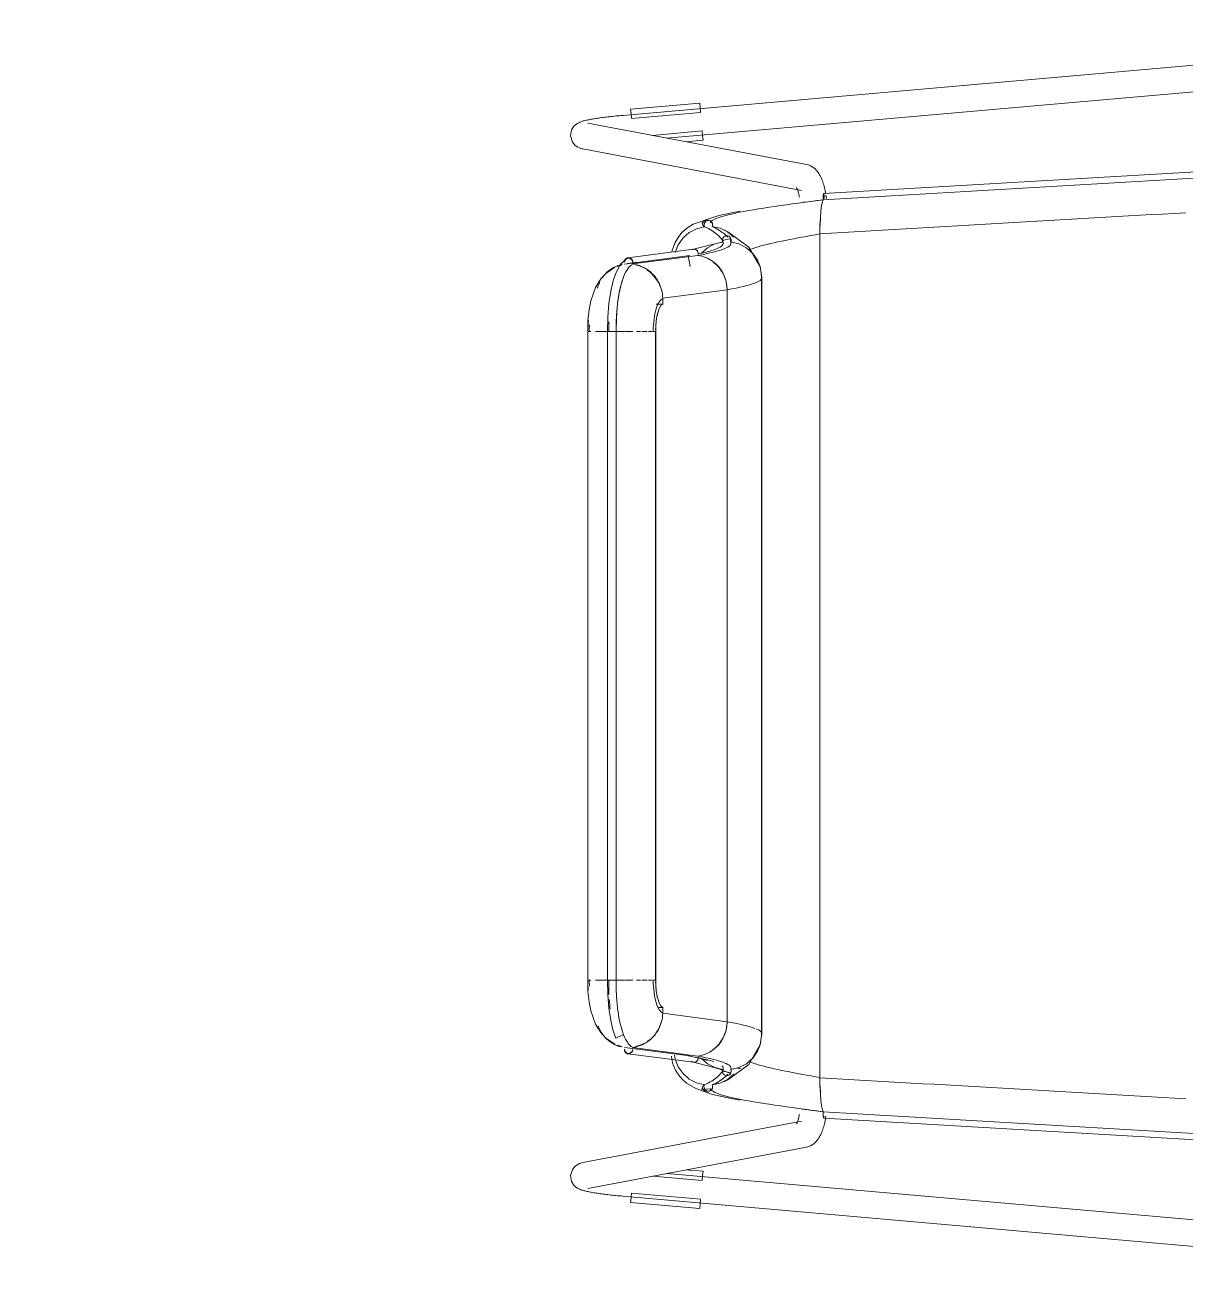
# Model space of a CAD drawing. Header units: millimetres. Extents: x 155927 to 295199, y -4084 to 97293.
# Drawn here: x 205003 to 205530, y 12021 to 12593 of the extents above; entities that cross this region are included whole.
import ezdxf

# ---------------------------------------------------------------- set-up
doc = ezdxf.new("R2010")
doc.units = ezdxf.units.MM
doc.header["$MEASUREMENT"] = 0
doc.layers.add('A-DOOR', color=4, linetype='CONTINUOUS', lineweight=9)
doc.layers.add('I-FURN', color=8, linetype='CONTINUOUS', lineweight=9)

msp = doc.modelspace()

# ---------------------------------------------------------------- linework, layer by layer
at = {"layer": 'A-DOOR'}
msp.add_arc((204020.33, 13505.61), 1010, 270, 0, dxfattribs=at)
at = {"layer": 'I-FURN'}
for p, q in [((205717.55, 12590.59), (205274.22, 12551.64)), ((205294.1, 12541.34), (205718.6, 12578.64)), ((205277.83, 12554.46), (205309.24, 12557.22)), ((205278.01, 12552.41), (205277.83, 12554.46)), ((205309.24, 12557.22), (205309.42, 12555.17)), ((205309.42, 12555.17), (205309.6, 12553.11)), ((205253.68, 12548.01), (205254.24, 12548.31)), ((205254.24, 12548.31), (205254.72, 12548.53)), ((205254.72, 12548.53), (205255.15, 12548.7)), ((205255.15, 12548.7), (205255.55, 12548.84)), ((205255.55, 12548.84), (205255.95, 12548.96)), ((205255.95, 12548.96), (205256.34, 12549.08)), ((205256.34, 12549.08), (205256.75, 12549.19)), ((205256.75, 12549.19), (205257.16, 12549.29)), ((205257.16, 12549.29), (205257.59, 12549.39)), ((205257.59, 12549.39), (205258.03, 12549.49)), ((205258.03, 12549.49), (205258.49, 12549.59)), ((205258.49, 12549.59), (205258.97, 12549.68)), ((205258.97, 12549.68), (205259.46, 12549.78)), ((205259.46, 12549.78), (205259.98, 12549.87)), ((205259.98, 12549.87), (205260.51, 12549.96)), ((205260.51, 12549.96), (205261.06, 12550.06)), ((205261.06, 12550.06), (205261.63, 12550.15)), ((205261.63, 12550.15), (205262.22, 12550.24)), ((205262.22, 12550.24), (205262.82, 12550.33)), ((205262.82, 12550.33), (205263.44, 12550.42)), ((205263.44, 12550.42), (205264.07, 12550.51)), ((205264.07, 12550.51), (205264.72, 12550.6)), ((205264.72, 12550.6), (205265.38, 12550.69)), ((205265.38, 12550.69), (205266.06, 12550.78)), ((205266.06, 12550.78), (205266.75, 12550.86)), ((205266.75, 12550.86), (205267.45, 12550.95)), ((205267.45, 12550.95), (205268.16, 12551.03)), ((205268.16, 12551.03), (205268.87, 12551.11)), ((205268.87, 12551.11), (205269.6, 12551.19)), ((205269.6, 12551.19), (205270.33, 12551.27)), ((205270.33, 12551.27), (205271.07, 12551.35)), ((205271.07, 12551.35), (205271.82, 12551.42)), ((205271.82, 12551.42), (205272.56, 12551.49)), ((205272.56, 12551.49), (205273.31, 12551.56)), ((205273.31, 12551.56), (205274.07, 12551.63)), ((205274.07, 12551.63), (205274.22, 12551.64)), ((205278.19, 12550.35), (205278.01, 12552.41)), ((205278.2, 12550.23), (205309.61, 12552.99)), ((205250.55, 12542.26), (205251.03, 12545.02)), ((205251.03, 12545.02), (205252.07, 12546.68)), ((205252.07, 12546.68), (205252.98, 12547.53)), ((205252.98, 12547.53), (205253.68, 12548.01)), ((205357.67, 12529.35), (205258.37, 12548.16)), ((205310.36, 12544.54), (205287.75, 12542.55)), ((205310.37, 12544.41), (205310.55, 12542.35)), ((205251.38, 12539.51), (205250.55, 12542.26)), ((205251.38, 12539.51), (205252.71, 12537.93)), ((205252.71, 12537.93), (205253.79, 12537.19)), ((205253.79, 12537.19), (205254.59, 12536.81)), ((205254.59, 12536.81), (205255.21, 12536.6)), ((205302.83, 12539.61), (205310.73, 12540.31)), ((205310.55, 12542.35), (205310.73, 12540.31)), ((205255.21, 12536.6), (205255.72, 12536.46)), ((205255.72, 12536.46), (205256.14, 12536.37)), ((205256.14, 12536.37), (205355.43, 12517.56)), ((205697.42, 12535.45), (205365.51, 12516.16)), ((205357.67, 12529.35), (205358.65, 12529.09)), ((205358.65, 12529.09), (205359.55, 12528.73)), ((205359.55, 12528.73), (205360.34, 12528.29)), ((205360.34, 12528.29), (205361.03, 12527.81)), ((205361.03, 12527.81), (205361.62, 12527.3)), ((205361.62, 12527.3), (205362.14, 12526.78)), ((205362.14, 12526.78), (205362.6, 12526.25)), ((205362.6, 12526.25), (205363, 12525.71)), ((205363, 12525.71), (205363.36, 12525.18)), ((205363.36, 12525.18), (205363.68, 12524.64)), ((205363.68, 12524.64), (205363.97, 12524.1)), ((205363.97, 12524.1), (205364.24, 12523.55)), ((205364.24, 12523.55), (205364.49, 12522.99)), ((205364.49, 12522.99), (205364.73, 12522.42)), ((205364.73, 12522.42), (205364.95, 12521.84)), ((205364.95, 12521.84), (205365.15, 12521.25)), ((205365.15, 12521.25), (205365.35, 12520.64)), ((205365.35, 12520.64), (205365.53, 12520.02)), ((205365.53, 12520.02), (205365.7, 12519.39)), ((205353.2, 12518.78), (205353.22, 12518.75)), ((205353.22, 12518.75), (205353.26, 12518.68)), ((205353.26, 12518.68), (205353.31, 12518.59)), ((205353.31, 12518.59), (205353.38, 12518.44)), ((205353.38, 12518.44), (205353.47, 12518.25)), ((205353.47, 12518.25), (205353.57, 12518.02)), ((205353.57, 12518.02), (205353.67, 12517.75)), ((205353.67, 12517.75), (205353.77, 12517.44)), ((205353.77, 12517.44), (205353.88, 12517.11)), ((205353.88, 12517.11), (205353.99, 12516.74)), ((205353.99, 12516.74), (205354.1, 12516.35)), ((205354.1, 12516.35), (205354.2, 12515.93)), ((205354.2, 12515.93), (205354.31, 12515.48)), ((205354.31, 12515.48), (205354.41, 12515.01)), ((205354.41, 12515.01), (205354.5, 12514.52)), ((205365.3, 12514.26), (205365.31, 12514.76)), ((205365.31, 12514.75), (205365.3, 12514.26)), ((205365.3, 12514.26), (205365.31, 12513.76)), ((205365.31, 12513.76), (205365.3, 12514.26)), ((205365.33, 12515.21), (205365.31, 12514.75)), ((205365.31, 12514.76), (205365.33, 12515.21)), ((205365.33, 12515.21), (205365.37, 12515.6)), ((205365.37, 12515.59), (205365.33, 12515.21)), ((205365.41, 12515.89), (205365.37, 12515.59)), ((205365.37, 12515.6), (205365.41, 12515.89)), ((205365.41, 12515.89), (205365.46, 12516.09)), ((205365.46, 12516.08), (205365.41, 12515.89)), ((205365.51, 12516.16), (205365.46, 12516.08)), ((205365.46, 12516.09), (205365.51, 12516.16)), ((205365.57, 12516.09), (205365.51, 12516.16)), ((205365.51, 12516.16), (205365.57, 12516.1)), ((205365.57, 12516.1), (205365.62, 12515.91)), ((205365.62, 12515.91), (205365.57, 12516.09)), ((205365.66, 12515.62), (205365.62, 12515.91)), ((205365.62, 12515.91), (205365.66, 12515.62)), ((205365.69, 12515.24), (205365.66, 12515.62)), ((205365.66, 12515.62), (205365.69, 12515.24)), ((205365.72, 12514.79), (205365.69, 12515.24)), ((205365.69, 12515.24), (205365.72, 12514.79)), ((205365.7, 12519.39), (205365.86, 12518.75)), ((205365.73, 12514.3), (205365.72, 12514.79)), ((205365.72, 12514.79), (205365.73, 12514.3)), ((205365.72, 12513.8), (205365.73, 12514.3)), ((205365.73, 12514.3), (205365.72, 12513.8)), ((205365.86, 12518.75), (205366.02, 12518.1)), ((205366.02, 12518.1), (205366.16, 12517.43)), ((205366.16, 12517.43), (205366.3, 12516.75)), ((205366.3, 12516.75), (205366.42, 12516.05)), ((205366.54, 12515.35), (205366.64, 12514.63)), ((205366.64, 12514.63), (205366.74, 12513.91)), ((205364.25, 12508.18), (205364.56, 12510.64)), ((205364.56, 12510.64), (205364.25, 12508.15)), ((205364.56, 12510.65), (205364.92, 12512.39)), ((205364.92, 12512.39), (205364.56, 12510.64)), ((205364.92, 12512.39), (205365.32, 12513.29)), ((205365.32, 12513.29), (205364.92, 12512.39)), ((205365.31, 12513.76), (205365.32, 12513.29)), ((205365.32, 12513.29), (205365.31, 12513.76)), ((205317.94, 12506.15), (205306.22, 12502.16)), ((205311.49, 12502.96), (205311.29, 12502.51)), ((205311.3, 12502.5), (205311.49, 12502.96)), ((205311.49, 12502.96), (205311.8, 12503.35)), ((205311.8, 12503.35), (205311.49, 12502.96)), ((205311.8, 12503.35), (205312.19, 12503.65)), ((205312.19, 12503.65), (205311.8, 12503.35)), ((205312.64, 12503.85), (205312.19, 12503.65)), ((205312.19, 12503.65), (205312.65, 12503.84)), ((205313.13, 12503.92), (205312.64, 12503.85)), ((205312.65, 12503.84), (205313.13, 12503.92)), ((205313.13, 12503.92), (205313.62, 12503.86)), ((205313.62, 12503.86), (205313.13, 12503.92)), ((205313.62, 12503.86), (205314.07, 12503.67)), ((205314.08, 12503.68), (205313.62, 12503.86)), ((205314.07, 12503.67), (205314.48, 12503.39)), ((205314.48, 12503.39), (205314.08, 12503.68)), ((205314.48, 12503.39), (205314.79, 12503.01)), ((205314.8, 12503.01), (205314.48, 12503.39)), ((205314.79, 12503.01), (205315, 12502.56)), ((205315, 12502.56), (205314.8, 12503.01)), ((205315, 12502.56), (205315.09, 12502.07)), ((205315.09, 12502.07), (205315, 12502.56)), ((205327.6, 12508.05), (205317.94, 12506.15)), ((205364.01, 12505.04), (205363.85, 12501.51)), ((205363.86, 12501.57), (205364.01, 12505.05)), ((205364.01, 12505.09), (205364.24, 12508.15)), ((205364.25, 12508.15), (205364.01, 12505.04)), ((205301.15, 12498.35), (205299.37, 12496.18)), ((205303.4, 12500.34), (205301.15, 12498.35)), ((205304.48, 12498.4), (205301.65, 12495.92)), ((205306.22, 12502.16), (205303.4, 12500.34)), ((205307.8, 12500.14), (205304.48, 12498.4)), ((205311.43, 12501.04), (205307.8, 12500.14)), ((205311.29, 12502.51), (205311.22, 12502.01)), ((205311.22, 12502.01), (205311.3, 12502.5)), ((205311.26, 12501.51), (205311.22, 12502.01)), ((205311.22, 12502.01), (205311.26, 12501.51)), ((205311.43, 12501.04), (205311.26, 12501.51)), ((205311.26, 12501.51), (205311.43, 12501.04)), ((205315.06, 12501.57), (205314.91, 12501.09)), ((205314.91, 12501.09), (205315.06, 12501.57)), ((205314.91, 12501.09), (205318.52, 12500.3)), ((205318.53, 12500.31), (205314.91, 12501.09)), ((205315.09, 12502.07), (205315.06, 12501.57)), ((205315.06, 12501.57), (205315.09, 12502.07)), ((205318.52, 12500.3), (205321.85, 12498.66)), ((205321.85, 12498.67), (205318.53, 12500.31)), ((205321.93, 12498.72), (205320.18, 12499.61)), ((205320.6, 12496.67), (205321.06, 12496.86)), ((205321.06, 12496.86), (205320.6, 12496.67)), ((205321.55, 12496.93), (205321.06, 12496.86)), ((205321.06, 12496.86), (205321.55, 12496.92)), ((205322.04, 12496.86), (205321.55, 12496.93)), ((205321.55, 12496.92), (205322.04, 12496.86)), ((205324.69, 12496.27), (205321.85, 12498.67)), ((205321.85, 12498.66), (205324.69, 12496.27)), ((205331.46, 12491.74), (205321.93, 12498.72)), ((205322.04, 12496.86), (205322.5, 12496.67)), ((205322.5, 12496.67), (205322.04, 12496.86)), ((205363.79, 12497.82), (205363.85, 12501.51)), ((205363.85, 12501.51), (205363.79, 12497.74)), ((205363.79, 12497.74), (205363.79, 12114.34)), ((205363.79, 12114.34), (205363.79, 12497.74)), ((205298.03, 12493.91), (205296.74, 12490.31)), ((205299.37, 12496.18), (205298.03, 12493.91)), ((205299.48, 12492.84), (205298.07, 12489.32)), ((205301.65, 12495.92), (205299.48, 12492.84)), ((205306.33, 12490.76), (205317.95, 12493.73)), ((205312.69, 12491.44), (205309.81, 12488.93)), ((205316.08, 12493.19), (205312.69, 12491.44)), ((205319.79, 12494.09), (205316.08, 12493.19)), ((205317.95, 12493.73), (205319.81, 12494.05)), ((205323.4, 12495.6), (205319.51, 12494.76)), ((205319.68, 12495.54), (205319.59, 12495.05)), ((205319.59, 12495.05), (205319.63, 12494.56)), ((205319.6, 12495.05), (205319.68, 12495.54)), ((205319.64, 12494.55), (205319.6, 12495.05)), ((205319.63, 12494.56), (205319.79, 12494.09)), ((205319.8, 12494.08), (205319.64, 12494.55)), ((205319.88, 12496), (205319.68, 12495.54)), ((205319.68, 12495.54), (205319.88, 12495.99)), ((205320.19, 12496.38), (205319.88, 12496)), ((205319.88, 12495.99), (205320.2, 12496.37)), ((205320.6, 12496.67), (205320.19, 12496.38)), ((205320.2, 12496.37), (205320.6, 12496.67)), ((205322.5, 12496.67), (205322.9, 12496.37)), ((205322.9, 12496.38), (205322.5, 12496.67)), ((205323.22, 12496), (205322.9, 12496.38)), ((205322.9, 12496.37), (205323.22, 12495.99)), ((205323.42, 12495.54), (205323.22, 12496)), ((205323.22, 12495.99), (205323.42, 12495.54)), ((205323.32, 12493.02), (205323.27, 12495.9)), ((205323.3, 12494.09), (205323.46, 12494.56)), ((205323.46, 12494.55), (205323.3, 12494.08)), ((205327.02, 12493.19), (205323.3, 12494.09)), ((205323.42, 12495.54), (205323.5, 12495.05)), ((205323.5, 12495.05), (205323.42, 12495.54)), ((205323.5, 12495.05), (205323.46, 12494.55)), ((205323.46, 12494.56), (205323.5, 12495.05)), ((205327.02, 12493.19), (205330.4, 12491.43)), ((205330.41, 12491.44), (205327.02, 12493.19)), ((205330.4, 12491.43), (205333.28, 12488.93)), ((205333.29, 12488.93), (205330.41, 12491.44)), ((205336.58, 12483.08), (205331.46, 12491.74)), ((205273.23, 12484.01), (205276.14, 12486.56)), ((205304.77, 12487.92), (205275.08, 12484.08)), ((205306.41, 12490.77), (205276.63, 12486.92)), ((205278.62, 12484.1), (205308.32, 12487.94)), ((205296.74, 12490.31), (205296.62, 12489.43)), ((205303.99, 12487.8), (205304.94, 12482.98)), ((205306.18, 12490.72), (205305.73, 12490.54)), ((205306.64, 12490.79), (205306.18, 12490.72)), ((205307.11, 12490.72), (205306.64, 12490.79)), ((205307.55, 12490.53), (205307.11, 12490.72)), ((205307.94, 12490.24), (205307.55, 12490.53)), ((205308.24, 12489.86), (205307.94, 12490.24)), ((205308.43, 12489.4), (205308.24, 12489.86)), ((205308.51, 12488.91), (205308.43, 12489.4)), ((205308.47, 12488.42), (205308.51, 12488.91)), ((205333.28, 12488.93), (205335.45, 12485.79)), ((205335.46, 12485.8), (205333.29, 12488.93)), ((205336.65, 12482.93), (205335.28, 12486.11)), ((205335.45, 12485.79), (205336.81, 12482.22)), ((205336.82, 12482.22), (205335.46, 12485.8)), ((205264.25, 12477.29), (205266.55, 12479.76)), ((205266.55, 12479.76), (205270.45, 12482.44)), ((205269.89, 12476.44), (205271.05, 12479.9)), ((205270.45, 12482.44), (205270.64, 12482.54)), ((205271.05, 12479.9), (205273.23, 12484.01)), ((205276.35, 12484.24), (205281.04, 12484.85)), ((205317.82, 12482.83), (205315.08, 12485.31)), ((205319.9, 12479.71), (205317.82, 12482.83)), ((205321.22, 12476.17), (205319.9, 12479.71)), ((205337.44, 12477.89), (205336.65, 12482.93)), ((205336.81, 12482.22), (205337.29, 12478.43)), ((205337.29, 12478.43), (205336.82, 12482.22)), ((205261.86, 12473.4), (205264.25, 12477.29)), ((205268.79, 12471.75), (205269.89, 12476.44)), ((205273.5, 12474.7), (205272.53, 12470.27)), ((205274.59, 12478.14), (205273.5, 12474.7)), ((205321.7, 12472.4), (205321.22, 12476.17)), ((205337.29, 12478.43), (205337.29, 12133.65)), ((205337.29, 12133.65), (205337.29, 12478.43)), ((205337.45, 12438.99), (205337.45, 12477.9)), ((205259.74, 12467.35), (205261.86, 12473.4)), ((205267.95, 12466.13), (205268.79, 12471.75)), ((205272.53, 12470.27), (205271.94, 12466.26)), ((205292.42, 12468.54), (205321.7, 12472.4)), ((205292.49, 12465.82), (205292.42, 12468.54)), ((205321.7, 12472.4), (205321.7, 12139.69)), ((205321.7, 12139.69), (205321.7, 12472.4)), ((205258.44, 12458.5), (205258.95, 12463.32)), ((205258.95, 12463.32), (205259.74, 12467.35)), ((205267.46, 12460.01), (205267.95, 12466.13)), ((205271.94, 12466.26), (205271.4, 12459.69)), ((205292.49, 12465.82), (205289.48, 12465.82)), ((205290.17, 12461.85), (205290.84, 12463.83)), ((205290.84, 12463.83), (205291.62, 12465.18)), ((205291.62, 12465.18), (205292.49, 12465.82)), ((205258.33, 12453.47), (205258.44, 12458.5)), ((205267.36, 12453.47), (205267.46, 12460.01)), ((205271.4, 12459.69), (205271.33, 12453.47)), ((205289.34, 12456.5), (205289.66, 12459.36)), ((205289.66, 12459.36), (205290.17, 12461.85)), ((205258.5, 12453.47), (205258.33, 12453.47)), ((205258.33, 12453.47), (205258.33, 12158.62)), ((205258.34, 12453.47), (205259.82, 12453.47)), ((205261.85, 12453.47), (205264.43, 12453.47)), ((205267.61, 12453.47), (205264.58, 12453.47)), ((205264.59, 12453.47), (205267.61, 12453.47)), ((205267.43, 12453.47), (205267.36, 12453.47)), ((205267.37, 12453.47), (205267.37, 12158.62)), ((205267.37, 12453.47), (205271.32, 12453.47)), ((205267.63, 12453.47), (205267.43, 12453.47)), ((205267.94, 12453.47), (205267.63, 12453.47)), ((205268.33, 12453.47), (205267.94, 12453.47)), ((205268.78, 12453.47), (205268.33, 12453.47)), ((205269.27, 12453.47), (205268.78, 12453.47)), ((205269.77, 12453.47), (205269.27, 12453.47)), ((205270.24, 12453.47), (205269.77, 12453.47)), ((205270.66, 12453.47), (205270.24, 12453.47)), ((205270.99, 12453.47), (205270.66, 12453.47)), ((205271.22, 12453.47), (205270.99, 12453.47)), ((205271.32, 12453.47), (205271.22, 12453.47)), ((205275.11, 12453.47), (205271.3, 12453.47)), ((205271.3, 12453.47), (205275.11, 12453.47)), ((205271.33, 12158.62), (205271.33, 12453.47)), ((205275.3, 12453.47), (205278.86, 12453.47)), ((205280.49, 12453.47), (205282.33, 12453.47)), ((205282.85, 12453.47), (205285.32, 12453.47)), ((205285.9, 12453.47), (205287.64, 12453.47)), ((205289.17, 12453.47), (205289.17, 12158.62)), ((205289.23, 12453.47), (205289.34, 12456.5)), ((205289.23, 12158.62), (205289.23, 12453.47)), ((205337.45, 12134.19), (205337.45, 12438.99)), ((205258.33, 12158.62), (205258.5, 12158.62)), ((205258.33, 12158.62), (205258.44, 12153.59)), ((205259.82, 12158.62), (205258.34, 12158.62)), ((205264.43, 12158.62), (205261.85, 12158.62)), ((205264.58, 12158.62), (205267.61, 12158.62)), ((205267.61, 12158.62), (205264.59, 12158.62)), ((205267.36, 12158.62), (205267.46, 12152.07)), ((205267.36, 12158.62), (205267.43, 12158.62)), ((205271.22, 12158.62), (205267.37, 12158.62)), ((205267.43, 12158.62), (205267.63, 12158.62)), ((205267.63, 12158.62), (205267.94, 12158.62)), ((205267.94, 12158.62), (205268.33, 12158.62)), ((205268.33, 12158.62), (205268.78, 12158.62)), ((205268.78, 12158.62), (205269.27, 12158.62)), ((205269.27, 12158.62), (205269.77, 12158.62)), ((205269.77, 12158.62), (205270.24, 12158.62)), ((205270.24, 12158.62), (205270.66, 12158.62)), ((205270.66, 12158.62), (205270.99, 12158.62)), ((205270.99, 12158.62), (205271.22, 12158.62)), ((205271.3, 12158.62), (205275.11, 12158.62)), ((205275.11, 12158.62), (205271.3, 12158.62)), ((205275.3, 12158.62), (205276.36, 12158.62)), ((205278.86, 12158.62), (205276.36, 12158.62)), ((205282.33, 12158.62), (205280.49, 12158.62)), ((205285.32, 12158.62), (205282.85, 12158.62)), ((205287.64, 12158.62), (205285.9, 12158.62)), ((205289.34, 12155.58), (205289.23, 12158.62)), ((205289.66, 12152.73), (205289.34, 12155.58)), ((205258.44, 12153.59), (205258.95, 12148.76)), ((205258.95, 12148.76), (205259.74, 12144.73)), ((205267.46, 12152.07), (205267.95, 12145.95)), ((205290.17, 12150.23), (205289.66, 12152.73)), ((205290.84, 12148.25), (205290.17, 12150.23)), ((205259.74, 12144.73), (205261.86, 12138.68)), ((205267.95, 12145.95), (205268.79, 12140.33)), ((205290.82, 12146.26), (205292.49, 12146.26)), ((205291.62, 12146.9), (205290.84, 12148.25)), ((205292.49, 12146.26), (205291.62, 12146.9)), ((205292.42, 12143.55), (205292.49, 12146.26)), ((205321.7, 12139.69), (205292.42, 12143.55)), ((205261.86, 12138.68), (205264.25, 12134.8)), ((205268.79, 12140.33), (205269.89, 12135.64)), ((205321.22, 12135.92), (205321.7, 12139.69)), ((205264.25, 12134.8), (205266.55, 12132.32)), ((205266.55, 12132.32), (205270.45, 12129.64)), ((205269.89, 12135.64), (205271.05, 12132.19)), ((205271.05, 12132.19), (205274.59, 12133.95)), ((205317.82, 12129.26), (205319.9, 12132.37)), ((205319.9, 12132.37), (205321.22, 12135.92)), ((205337.44, 12134.19), (205336.65, 12129.15)), ((205337.29, 12133.65), (205336.81, 12129.86)), ((205336.82, 12129.86), (205337.29, 12133.65)), ((205270.45, 12129.64), (205270.64, 12129.55)), ((205275.08, 12128), (205304.77, 12124.16)), ((205278.61, 12127.55), (205281.05, 12127.23)), ((205278.62, 12127.98), (205308.32, 12124.14)), ((205315.08, 12126.77), (205317.82, 12129.26)), ((205336.58, 12129), (205331.46, 12120.35)), ((205335.45, 12126.29), (205333.28, 12123.16)), ((205333.29, 12123.15), (205335.46, 12126.29)), ((205336.65, 12129.15), (205335.28, 12125.97)), ((205336.81, 12129.86), (205335.45, 12126.29)), ((205335.46, 12126.29), (205336.82, 12129.86)), ((205276.63, 12125.16), (205306.41, 12121.31)), ((205296.41, 12124.04), (205296.56, 12122.62)), ((205296.56, 12122.62), (205297.22, 12120.11)), ((205297.22, 12120.11), (205298.25, 12117.75)), ((205298.08, 12122.77), (205297.71, 12124.51)), ((205297.71, 12124.5), (205298.07, 12122.76)), ((205298.07, 12122.76), (205299.48, 12119.25)), ((205310.28, 12122.91), (205303.99, 12124.28)), ((205305.35, 12121.84), (205305.73, 12121.55)), ((205305.73, 12121.55), (205306.18, 12121.36)), ((205306.18, 12121.36), (205306.64, 12121.29)), ((205306.33, 12121.32), (205317.95, 12118.35)), ((205306.64, 12121.29), (205307.11, 12121.36)), ((205307.11, 12121.36), (205307.55, 12121.55)), ((205307.55, 12121.55), (205307.94, 12121.84)), ((205307.94, 12121.84), (205308.24, 12122.23)), ((205308.24, 12122.23), (205308.43, 12122.68)), ((205308.43, 12122.68), (205308.51, 12123.17)), ((205308.51, 12123.17), (205308.47, 12123.67)), ((205309.81, 12123.15), (205312.69, 12120.64)), ((205312.72, 12122.15), (205310.28, 12122.91)), ((205312.69, 12120.64), (205316.08, 12118.89)), ((205331.46, 12120.35), (205321.93, 12113.36)), ((205330.4, 12120.65), (205327.02, 12118.9)), ((205327.02, 12118.89), (205330.41, 12120.64)), ((205333.28, 12123.16), (205330.4, 12120.65)), ((205330.41, 12120.64), (205333.29, 12123.15)), ((205298.25, 12117.75), (205299.62, 12115.55)), ((205299.48, 12119.25), (205301.65, 12116.16)), ((205299.62, 12115.55), (205301.31, 12113.57)), ((205301.65, 12116.16), (205304.48, 12113.68)), ((205316.08, 12118.89), (205319.79, 12118)), ((205317.95, 12118.35), (205323.27, 12116.19)), ((205319.51, 12117.32), (205323.4, 12116.48)), ((205319.63, 12117.53), (205319.59, 12117.03)), ((205319.59, 12117.03), (205319.68, 12116.54)), ((205319.6, 12117.03), (205319.64, 12117.53)), ((205319.68, 12116.54), (205319.6, 12117.03)), ((205319.79, 12118), (205319.63, 12117.53)), ((205319.64, 12117.53), (205319.8, 12118)), ((205319.88, 12116.09), (205319.68, 12116.54)), ((205319.68, 12116.54), (205319.88, 12116.09)), ((205320.2, 12115.71), (205319.88, 12116.09)), ((205319.88, 12116.09), (205320.19, 12115.7)), ((205320.19, 12115.7), (205320.6, 12115.41)), ((205320.6, 12115.41), (205320.2, 12115.71)), ((205321.06, 12115.23), (205320.6, 12115.41)), ((205320.6, 12115.41), (205321.06, 12115.22)), ((205321.55, 12115.16), (205321.06, 12115.23)), ((205321.06, 12115.22), (205321.55, 12115.16)), ((205322.04, 12115.23), (205321.55, 12115.16)), ((205321.55, 12115.16), (205322.04, 12115.22)), ((205324.69, 12115.82), (205321.85, 12113.42)), ((205321.85, 12113.41), (205324.69, 12115.82)), ((205322.5, 12115.41), (205322.04, 12115.23)), ((205322.04, 12115.22), (205322.5, 12115.41)), ((205322.9, 12115.71), (205322.5, 12115.41)), ((205322.5, 12115.41), (205322.9, 12115.7)), ((205323.22, 12116.09), (205322.9, 12115.71)), ((205322.9, 12115.7), (205323.22, 12116.09)), ((205323.42, 12116.54), (205323.22, 12116.09)), ((205323.22, 12116.09), (205323.42, 12116.54)), ((205323.3, 12118), (205327.02, 12118.89)), ((205323.3, 12118), (205323.46, 12117.53)), ((205323.46, 12117.53), (205323.3, 12118)), ((205323.5, 12117.03), (205323.42, 12116.54)), ((205323.42, 12116.54), (205323.5, 12117.03)), ((205323.46, 12117.53), (205323.5, 12117.03)), ((205323.5, 12117.03), (205323.46, 12117.53)), ((205363.79, 12114.34), (205363.85, 12110.57)), ((205363.85, 12110.57), (205363.79, 12114.26)), ((205301.31, 12113.57), (205303.27, 12111.84)), ((205303.27, 12111.84), (205307.38, 12109.33)), ((205304.48, 12113.68), (205307.8, 12111.94)), ((205307.38, 12109.33), (205315.01, 12106.66)), ((205307.8, 12111.94), (205311.43, 12111.04)), ((205310.5, 12110.13), (205310.18, 12108.97)), ((205310.18, 12108.97), (205314.03, 12109.16)), ((205311.3, 12109.58), (205311.22, 12110.07)), ((205311.22, 12110.07), (205311.29, 12109.58)), ((205311.26, 12110.57), (205311.43, 12111.04)), ((205311.43, 12111.04), (205311.26, 12110.57)), ((205311.29, 12109.58), (205311.49, 12109.12)), ((205311.49, 12109.12), (205311.3, 12109.58)), ((205311.8, 12108.74), (205311.49, 12109.12)), ((205311.49, 12109.12), (205311.8, 12108.73)), ((205312.19, 12108.44), (205311.8, 12108.74)), ((205311.8, 12108.73), (205312.19, 12108.43)), ((205312.65, 12108.24), (205312.19, 12108.44)), ((205312.19, 12108.43), (205312.64, 12108.24)), ((205314.48, 12108.7), (205314.07, 12108.41)), ((205314.08, 12108.4), (205314.48, 12108.69)), ((205314.79, 12109.07), (205314.48, 12108.7)), ((205314.48, 12108.69), (205314.8, 12109.07)), ((205315, 12109.52), (205314.79, 12109.07)), ((205314.8, 12109.07), (205315, 12109.52)), ((205318.52, 12111.78), (205314.91, 12110.99)), ((205314.91, 12110.99), (205318.53, 12111.77)), ((205314.91, 12110.99), (205315.06, 12110.51)), ((205315.06, 12110.51), (205314.91, 12110.99)), ((205315.09, 12110.02), (205315, 12109.52)), ((205315, 12109.52), (205315.09, 12110.01)), ((205315.06, 12110.51), (205315.09, 12110.02)), ((205315.09, 12110.01), (205315.06, 12110.51)), ((205321.85, 12113.42), (205318.52, 12111.78)), ((205318.53, 12111.77), (205321.85, 12113.41)), ((205321.93, 12113.36), (205320.18, 12112.47)), ((205363.85, 12110.57), (205364.01, 12107.04)), ((205364.01, 12107.04), (205363.86, 12110.51)), ((205312.64, 12108.24), (205313.13, 12108.16)), ((205313.13, 12108.17), (205312.65, 12108.24)), ((205313.62, 12108.23), (205313.13, 12108.17)), ((205313.13, 12108.16), (205313.62, 12108.22)), ((205314.07, 12108.41), (205313.62, 12108.23)), ((205313.62, 12108.22), (205314.08, 12108.4)), ((205315.01, 12106.66), (205323.53, 12104.77)), ((205323.53, 12104.77), (205327.6, 12104.03)), ((205364.01, 12107.04), (205364.25, 12103.94)), ((205364.24, 12103.93), (205364.01, 12106.99)), ((205364.25, 12103.94), (205364.56, 12101.44)), ((205364.56, 12101.44), (205364.25, 12103.9)), ((205354.31, 12096.6), (205354.41, 12097.07)), ((205354.41, 12097.07), (205354.5, 12097.56)), ((205364.56, 12101.44), (205364.92, 12099.69)), ((205364.92, 12099.69), (205364.56, 12101.43)), ((205365.32, 12098.79), (205364.92, 12099.69)), ((205364.92, 12099.69), (205365.32, 12098.79)), ((205365.31, 12098.32), (205365.3, 12097.82)), ((205365.3, 12097.82), (205365.31, 12098.32)), ((205365.3, 12097.82), (205365.31, 12097.33)), ((205365.31, 12097.33), (205365.3, 12097.82)), ((205365.32, 12098.79), (205365.31, 12098.32)), ((205365.31, 12098.32), (205365.32, 12098.79)), ((205365.31, 12097.33), (205365.33, 12096.88)), ((205365.33, 12096.87), (205365.31, 12097.33)), ((205355.43, 12094.52), (205256.14, 12075.71)), ((205353.2, 12093.3), (205353.22, 12093.33)), ((205353.22, 12093.33), (205353.26, 12093.4)), ((205353.26, 12093.4), (205353.31, 12093.49)), ((205353.31, 12093.49), (205353.38, 12093.64)), ((205353.38, 12093.64), (205353.47, 12093.83)), ((205353.47, 12093.83), (205353.57, 12094.07)), ((205353.57, 12094.07), (205353.67, 12094.34)), ((205353.67, 12094.34), (205353.77, 12094.64)), ((205353.77, 12094.64), (205353.88, 12094.98)), ((205353.88, 12094.98), (205353.99, 12095.34)), ((205353.99, 12095.34), (205354.1, 12095.74)), ((205354.1, 12095.74), (205354.2, 12096.16)), ((205354.2, 12096.16), (205354.31, 12096.6)), ((205365.15, 12090.84), (205365.35, 12091.44)), ((205365.33, 12096.88), (205365.37, 12096.49)), ((205365.37, 12096.49), (205365.33, 12096.87)), ((205365.35, 12091.44), (205365.53, 12092.06)), ((205365.37, 12096.49), (205365.41, 12096.19)), ((205365.41, 12096.19), (205365.37, 12096.49)), ((205365.51, 12095.93), (205365.57, 12095.99)), ((205365.57, 12095.99), (205365.51, 12095.92)), ((205697.42, 12076.64), (205365.51, 12095.92)), ((205365.53, 12092.06), (205365.7, 12092.69)), ((205365.62, 12096.17), (205365.66, 12096.46)), ((205365.66, 12096.46), (205365.62, 12096.17)), ((205365.66, 12096.46), (205365.69, 12096.84)), ((205365.69, 12096.84), (205365.66, 12096.46)), ((205365.7, 12092.69), (205365.86, 12093.33)), ((205365.86, 12093.33), (205366.02, 12093.99)), ((205366.02, 12093.99), (205366.16, 12094.66)), ((205366.16, 12094.66), (205366.3, 12095.34)), ((205366.3, 12095.34), (205366.42, 12096.03)), ((205366.42, 12096.03), (205366.54, 12096.73)), ((205362.14, 12085.31), (205362.6, 12085.84)), ((205362.6, 12085.84), (205363, 12086.37)), ((205363, 12086.37), (205363.36, 12086.91)), ((205363.36, 12086.91), (205363.68, 12087.45)), ((205363.68, 12087.45), (205363.97, 12087.98)), ((205363.97, 12087.98), (205364.24, 12088.53)), ((205364.24, 12088.53), (205364.49, 12089.09)), ((205364.49, 12089.09), (205364.73, 12089.66)), ((205364.73, 12089.66), (205364.95, 12090.24)), ((205364.95, 12090.24), (205365.15, 12090.84)), ((205258.37, 12063.92), (205357.67, 12082.73)), ((205357.67, 12082.73), (205358.65, 12082.99)), ((205358.65, 12082.99), (205359.55, 12083.35)), ((205359.55, 12083.35), (205360.34, 12083.79)), ((205360.34, 12083.79), (205361.03, 12084.28)), ((205361.03, 12084.28), (205361.62, 12084.79)), ((205361.62, 12084.79), (205362.14, 12085.31)), ((205252.71, 12074.15), (205253.79, 12074.9)), ((205253.79, 12074.9), (205254.59, 12075.27)), ((205254.59, 12075.27), (205255.21, 12075.49)), ((205255.21, 12075.49), (205255.72, 12075.62)), ((205255.72, 12075.62), (205256.14, 12075.71)), ((205251.38, 12072.57), (205250.55, 12069.82)), ((205250.55, 12069.82), (205251.03, 12067.06)), ((205251.38, 12072.57), (205252.71, 12074.15)), ((205287.88, 12069.52), (205310.36, 12067.54)), ((205718.6, 12033.45), (205294.25, 12070.73)), ((205310.73, 12071.78), (205302.83, 12072.47)), ((205310.55, 12069.73), (205310.37, 12067.67)), ((205310.73, 12071.78), (205310.55, 12069.73)), ((205251.03, 12067.06), (205252.07, 12065.41)), ((205252.07, 12065.41), (205252.98, 12064.55)), ((205252.98, 12064.55), (205253.68, 12064.07)), ((205253.68, 12064.07), (205254.24, 12063.77)), ((205254.24, 12063.77), (205254.72, 12063.55)), ((205254.72, 12063.55), (205255.15, 12063.38)), ((205255.15, 12063.38), (205255.55, 12063.24)), ((205255.55, 12063.24), (205255.95, 12063.12)), ((205255.95, 12063.12), (205256.34, 12063)), ((205256.34, 12063), (205256.75, 12062.9)), ((205256.75, 12062.9), (205257.16, 12062.79)), ((205257.16, 12062.79), (205257.59, 12062.69)), ((205257.59, 12062.69), (205258.03, 12062.59)), ((205258.03, 12062.59), (205258.49, 12062.5)), ((205258.49, 12062.5), (205258.97, 12062.4)), ((205258.97, 12062.4), (205259.46, 12062.31)), ((205259.46, 12062.31), (205259.98, 12062.21)), ((205259.98, 12062.21), (205260.51, 12062.12)), ((205260.51, 12062.12), (205261.06, 12062.03)), ((205261.06, 12062.03), (205261.63, 12061.93)), ((205261.63, 12061.93), (205262.22, 12061.84)), ((205262.22, 12061.84), (205262.82, 12061.75)), ((205262.82, 12061.75), (205263.44, 12061.66)), ((205263.44, 12061.66), (205264.07, 12061.57)), ((205264.07, 12061.57), (205264.72, 12061.48)), ((205264.72, 12061.48), (205265.38, 12061.39)), ((205265.38, 12061.39), (205266.06, 12061.31)), ((205266.06, 12061.31), (205266.75, 12061.22)), ((205266.75, 12061.22), (205267.45, 12061.14)), ((205267.45, 12061.14), (205268.16, 12061.05)), ((205268.16, 12061.05), (205268.87, 12060.97)), ((205268.87, 12060.97), (205269.6, 12060.89)), ((205269.6, 12060.89), (205270.33, 12060.81)), ((205270.33, 12060.81), (205271.07, 12060.74)), ((205271.07, 12060.74), (205271.82, 12060.66)), ((205271.82, 12060.66), (205272.56, 12060.59)), ((205272.56, 12060.59), (205273.31, 12060.52)), ((205273.31, 12060.52), (205274.07, 12060.45)), ((205274.07, 12060.45), (205274.22, 12060.44)), ((205274.22, 12060.44), (205717.55, 12021.49)), ((205277.83, 12057.63), (205278.01, 12059.67)), ((205309.24, 12054.87), (205277.83, 12057.63)), ((205278.01, 12059.67), (205278.19, 12061.73)), ((205309.61, 12059.1), (205278.2, 12061.86)), ((205309.6, 12058.97), (205309.42, 12056.91)), ((205309.42, 12056.91), (205309.24, 12054.87))]:
    msp.add_line(p, q, dxfattribs=at)
for centre, major_axis, ratio, start_param, end_param in [((205306.64, 12488.83), (0, 1.96), 0.955139, 4.501447, 6.790779), ((205306.63, 12472.27), (0, 15.78), 0.955139, 5.929149, 6.170649), ((205306.63, 12472.27), (0, 15.78), 0.955139, 5.687432, 5.928979), ((205306.63, 12472.27), (0, 15.78), 0.955139, 4.720632, 5.68731), ((205262.6, 12453.47), (0, 12.4), 0.287441, 1.332781, 1.570796), ((205274.08, 12453.47), (-15.75, 0), 0.000004, 3.431839, 3.614078), ((205262.6, 12158.62), (0, -12.4), 0.287441, 4.712389, 4.932602), ((205274.08, 12158.62), (-15.75, 0), 0.000004, 2.669107, 2.851347), ((205306.63, 12139.82), (0, 15.78), 0.955139, 3.737469, 4.704147), ((205306.63, 12139.82), (0, 15.78), 0.955139, 3.495799, 3.737346), ((205306.64, 12123.26), (0, 1.96), 0.955139, 2.379629, 4.923331), ((205306.63, 12139.82), (0, 15.78), 0.955139, 3.254129, 3.495629)]:
    msp.add_ellipse(centre, major_axis=major_axis, ratio=ratio, start_param=start_param, end_param=end_param, dxfattribs=at)
for points in [[(205365.32, 12513.29), (205420.56, 12516.51), (205531.15, 12522.95), (205641.92, 12529.39), (205697.32, 12532.61)], [(205365.31, 12513.28), (205362.25, 12512.89), (205359.16, 12512.5), (205356.11, 12512.12)], [(205363.79, 12497.82), (205419.15, 12501.02), (205474.57, 12504.21), (205530.04, 12507.41)], [(205323.3, 12494.08), (205323.85, 12493.06), (205321.88, 12491.01), (205313.82, 12488.97), (205308.32, 12487.94)], [(205271.3, 12453.47), (205271.25, 12455.81), (205271.33, 12460.47), (205271.96, 12467.32), (205273.07, 12473.46), (205274.6, 12478.54), (205276.49, 12482.24), (205277.9, 12483.55), (205278.63, 12483.9)], [(205271.74, 12483.01), (205272.36, 12483.26), (205273.02, 12483.42), (205273.67, 12483.56)], [(205292.42, 12468.54), (205292.38, 12469.83), (205292.02, 12472.33), (205290.6, 12475.93), (205288.41, 12479.08), (205285.57, 12481.61), (205282.23, 12483.37), (205279.86, 12483.95), (205278.62, 12484.1)], [(205278.8, 12484.86), (205278.81, 12484.7), (205278.81, 12484.53), (205278.77, 12484.37)], [(205280.13, 12483.64), (205281.52, 12483.33), (205282.89, 12482.83), (205284.14, 12482.13)], [(205263.81, 12475.85), (205263.38, 12474.96), (205262.98, 12474.04), (205262.74, 12473.08)], [(205337.44, 12477.9), (205337.44, 12478.08), (205337.39, 12478.25), (205337.29, 12478.43)], [(205288.1, 12453.47), (205288.16, 12457.26), (205289.13, 12464.65), (205291.29, 12468.03), (205292.41, 12468.29)], [(205258.42, 12453.47), (205258.41, 12455.18), (205258.49, 12456.86), (205258.64, 12458.44)], [(205267.9, 12453.47), (205267.87, 12454.9), (205267.88, 12456.32), (205267.91, 12457.73)], [(205290.12, 12461.85), (205289.57, 12459.8), (205289.29, 12457.08), (205289.19, 12454.3)], [(205258.61, 12154.01), (205258.48, 12155.48), (205258.41, 12157.04), (205258.42, 12158.62)], [(205268, 12152.02), (205267.89, 12154.2), (205267.86, 12156.4), (205267.9, 12158.62)], [(205292.41, 12143.79), (205291.85, 12143.92), (205290.75, 12144.87), (205289.35, 12148.19), (205288.39, 12152.99), (205288.13, 12156.72), (205288.1, 12158.62)], [(205289.18, 12157.78), (205289.23, 12155), (205289.59, 12152.45), (205290.12, 12150.24)], [(205268.58, 12145.46), (205268.4, 12146.87), (205268.23, 12148.32), (205268.12, 12149.8)], [(205278.62, 12127.98), (205279.86, 12128.13), (205282.23, 12128.71), (205285.57, 12130.47), (205288.41, 12133), (205290.6, 12136.15), (205292.02, 12139.75), (205292.38, 12142.25), (205292.42, 12143.55)], [(205263.17, 12137.75), (205263.33, 12137.3), (205263.51, 12136.87), (205263.71, 12136.44)], [(205291.86, 12140.01), (205291.54, 12138.78), (205291.05, 12137.62), (205290.47, 12136.45)], [(205334.23, 12136.67), (205331.62, 12137.67), (205327.42, 12138.68), (205321.7, 12139.69)], [(205263.81, 12136.23), (205264.2, 12135.42), (205264.66, 12134.63), (205265.19, 12133.9)], [(205278.63, 12128.18), (205277.9, 12128.54), (205276.49, 12129.85), (205275.23, 12132.31), (205274.66, 12133.78)], [(205290.47, 12136.45), (205289.27, 12134.2), (205287.64, 12131.96), (205285.5, 12130.82)], [(205337.44, 12134.19), (205337.45, 12134.94), (205337.07, 12135.7), (205334.9, 12136.45)], [(205337.29, 12133.65), (205337.39, 12133.83), (205337.44, 12134.01), (205337.44, 12134.19)], [(205273.74, 12128.45), (205273.06, 12128.61), (205272.38, 12128.81), (205271.73, 12129.06)], [(205284.13, 12129.97), (205282.87, 12129.27), (205281.51, 12128.86), (205280.12, 12128.53)], [(205315.64, 12121.54), (205313.75, 12122.19), (205310.94, 12122.85), (205307.9, 12123.51)], [(205323.3, 12118), (205323.85, 12119.02), (205321.88, 12121.07), (205313.82, 12123.12), (205308.32, 12124.14)], [(205319.8, 12118), (205320.09, 12118.54), (205319.95, 12119.09), (205319.38, 12119.63)], [(205327.77, 12118.39), (205327.3, 12118.45), (205326.83, 12118.5), (205326.37, 12118.56)], [(205530.04, 12104.68), (205474.57, 12107.87), (205419.15, 12111.07), (205363.79, 12114.26)], [(205365.31, 12098.81), (205362.19, 12099.2), (205359.03, 12099.6), (205355.91, 12099.99)], [(205365.32, 12098.79), (205420.56, 12095.57), (205531.15, 12089.13), (205641.92, 12082.69), (205697.32, 12079.47)]]:
    msp.add_open_spline(points, degree=3, dxfattribs=at)
for points, knots in [([(205365.32, 12513.29), (205357.77, 12512.27), (205342.56, 12510.24), (205324.12, 12507.19), (205315.82, 12504.75), (205314.23, 12503.33), (205314.03, 12502.92)], [0, 0, 0, 0, 0.25, 0.5, 0.75, 0.8499412, 0.8499412, 0.8499412, 0.8499412]), ([(205313.17, 12504.64), (205312.73, 12504.46), (205310.09, 12503.26), (205309.87, 12502.07), (205311.43, 12501.04)], [0.7075282, 0.7075282, 0.7075282, 0.7075282, 0.75, 1, 1, 1, 1]), ([(205311.43, 12501.04), (205313.83, 12499.88), (205317.26, 12497.79), (205319.04, 12495.7), (205319.51, 12494.76)], [0, 0, 0, 0, 0.5, 0.9025379, 0.9025379, 0.9025379, 0.9025379]), ([(205314.91, 12501.09), (205317.32, 12499.93), (205319.98, 12498.3), (205321.65, 12496.67), (205322.04, 12496.21)], [0, 0, 0, 0, 0.5, 0.696307, 0.696307, 0.696307, 0.696307]), ([(205331.52, 12490.44), (205332.67, 12490.93), (205336.91, 12492.39), (205347.63, 12494.82), (205358.41, 12496.77), (205363.79, 12497.74)], [0.375, 0.375, 0.375, 0.375, 0.5, 0.75, 1, 1, 1, 1]), ([(205319.8, 12494.08), (205320.34, 12493.06), (205318.61, 12491.25), (205312.13, 12489.43), (205308.41, 12488.64)], [0, 0, 0, 0, 0.5, 0.8877852, 0.8877852, 0.8877852, 0.8877852]), ([(205278.62, 12484.1), (205278.68, 12484.24), (205278.75, 12484.46), (205278.79, 12484.74), (205278.8, 12485.02), (205278.77, 12485.32), (205278.68, 12485.61), (205278.57, 12485.88), (205278.37, 12486.2), (205278.07, 12486.52), (205277.7, 12486.75), (205277.34, 12486.88), (205277.03, 12486.93), (205276.76, 12486.94), (205276.49, 12486.9), (205276.25, 12486.83), (205276, 12486.72), (205275.7, 12486.52), (205275.39, 12486.2), (205275.17, 12485.8), (205275.07, 12485.45), (205275.04, 12485.19), (205275.03, 12485.03), (205275.03, 12484.95)], [0, 0, 0, 0, 0.0555556, 0.0833333, 0.1111111, 0.1666667, 0.1944444, 0.2222222, 0.2777778, 0.3333333, 0.3888889, 0.4444444, 0.4791667, 0.5138889, 0.5486111, 0.5833333, 0.6180556, 0.6527778, 0.7222222, 0.7916667, 0.8263889, 0.8611111, 0.8888889, 0.8888889, 0.8888889, 0.8888889]), ([(205275.05, 12484.86), (205275.05, 12485.03), (205275.09, 12485.32), (205275.24, 12485.7), (205275.49, 12486.11), (205276.01, 12486.57), (205276.87, 12486.82), (205277.67, 12486.59), (205278.2, 12486.2), (205278.52, 12485.81), (205278.66, 12485.51), (205278.71, 12485.35)], [-0.875, -0.875, -0.875, -0.875, -0.8125, -0.765625, -0.71875, -0.625, -0.5, -0.375, -0.3125, -0.25, -0.1875, -0.1875, -0.1875, -0.1875]), ([(205273.96, 12483.89), (205273.19, 12483.73), (205271.29, 12483.16), (205268.43, 12481.61), (205266.24, 12479.6), (205265.24, 12478.21), (205264.97, 12477.81)], [0.0592823, 0.0592823, 0.0592823, 0.0592823, 0.1666667, 0.3333333, 0.5, 0.565028, 0.565028, 0.565028, 0.565028]), ([(205285.5, 12481.27), (205287.55, 12479.83), (205290.06, 12476.89), (205291.62, 12473.32), (205291.87, 12472.07)], [-0.6666667, -0.6666667, -0.6666667, -0.6666667, -0.3333333, -0.1666667, -0.1666667, -0.1666667, -0.1666667]), ([(205321.7, 12472.4), (205327.42, 12473.4), (205335.06, 12475.24), (205337.45, 12477.07), (205337.44, 12477.89)], [0, 0, 0, 0, 0.5, 0.9107154, 0.9107154, 0.9107154, 0.9107154]), ([(205274.59, 12133.95), (205274.05, 12135.37), (205273.05, 12138.7), (205271.96, 12144.76), (205271.33, 12151.62), (205271.25, 12156.27), (205271.3, 12158.62)], [0.3397465, 0.3397465, 0.3397465, 0.3397465, 0.5, 0.6666667, 0.8333333, 0.9999948, 0.9999948, 0.9999948, 0.9999948]), ([(205265.82, 12133.11), (205266.61, 12132.17), (205268.42, 12130.49), (205271.24, 12128.89), (205273.15, 12128.43), (205273.89, 12128.27)], [0.5, 0.5, 0.5, 0.5, 0.6666667, 0.8333333, 0.9365189, 0.9365189, 0.9365189, 0.9365189]), ([(205275.03, 12127.13), (205275.03, 12126.99), (205275.05, 12126.76), (205275.12, 12126.47), (205275.21, 12126.2), (205275.4, 12125.89), (205275.68, 12125.57), (205276.04, 12125.33), (205276.39, 12125.2), (205276.7, 12125.15), (205276.98, 12125.15), (205277.24, 12125.18), (205277.49, 12125.25), (205277.74, 12125.37), (205278.05, 12125.56), (205278.38, 12125.88), (205278.62, 12126.28), (205278.73, 12126.63), (205278.78, 12126.89), (205278.8, 12127.06), (205278.8, 12127.13)], [0.1111111, 0.1111111, 0.1111111, 0.1111111, 0.1666667, 0.1944444, 0.2222222, 0.2777778, 0.3333333, 0.3888889, 0.4444444, 0.4791667, 0.5138889, 0.5486111, 0.5833333, 0.6180556, 0.6527778, 0.7222222, 0.7916667, 0.8263889, 0.8611111, 0.8888889, 0.8888889, 0.8888889, 0.8888889]), ([(205278.71, 12126.73), (205278.67, 12126.61), (205278.57, 12126.38), (205278.29, 12125.97), (205277.75, 12125.51), (205276.87, 12125.26), (205276.09, 12125.49), (205275.58, 12125.88), (205275.29, 12126.27), (205275.1, 12126.73), (205275.06, 12127.05), (205275.05, 12127.22)], [-0.8125, -0.8125, -0.8125, -0.8125, -0.765625, -0.71875, -0.625, -0.5, -0.375, -0.3125, -0.25, -0.1875, -0.125, -0.125, -0.125, -0.125]), ([(205363.79, 12114.34), (205358.41, 12115.32), (205347.63, 12117.26), (205336.91, 12119.69), (205332.67, 12121.15), (205331.52, 12121.64)], [0, 0, 0, 0, 0.25, 0.5, 0.625, 0.625, 0.625, 0.625]), ([(205311.43, 12111.04), (205313.83, 12112.2), (205317.26, 12114.29), (205319.04, 12116.39), (205319.51, 12117.32)], [0, 0, 0, 0, 0.5, 0.9025383, 0.9025383, 0.9025383, 0.9025383]), ([(205314.91, 12110.99), (205317.32, 12112.16), (205319.98, 12113.78), (205321.65, 12115.41), (205322.04, 12115.87)], [0, 0, 0, 0, 0.5, 0.6963068, 0.6963068, 0.6963068, 0.6963068]), ([(205313.17, 12107.45), (205312.73, 12107.62), (205310.09, 12108.82), (205309.87, 12110.02), (205311.43, 12111.04)], [0.7075281, 0.7075281, 0.7075281, 0.7075281, 0.75, 1, 1, 1, 1]), ([(205365.32, 12098.79), (205357.77, 12099.81), (205342.56, 12101.84), (205324.12, 12104.89), (205315.82, 12107.33), (205314.23, 12108.75), (205314.03, 12109.16)], [0, 0, 0, 0, 0.25, 0.5, 0.75, 0.8499411, 0.8499411, 0.8499411, 0.8499411])]:
    msp.add_open_spline(points, degree=3, knots=knots, dxfattribs=at)

doc.saveas('drawing.dxf')
